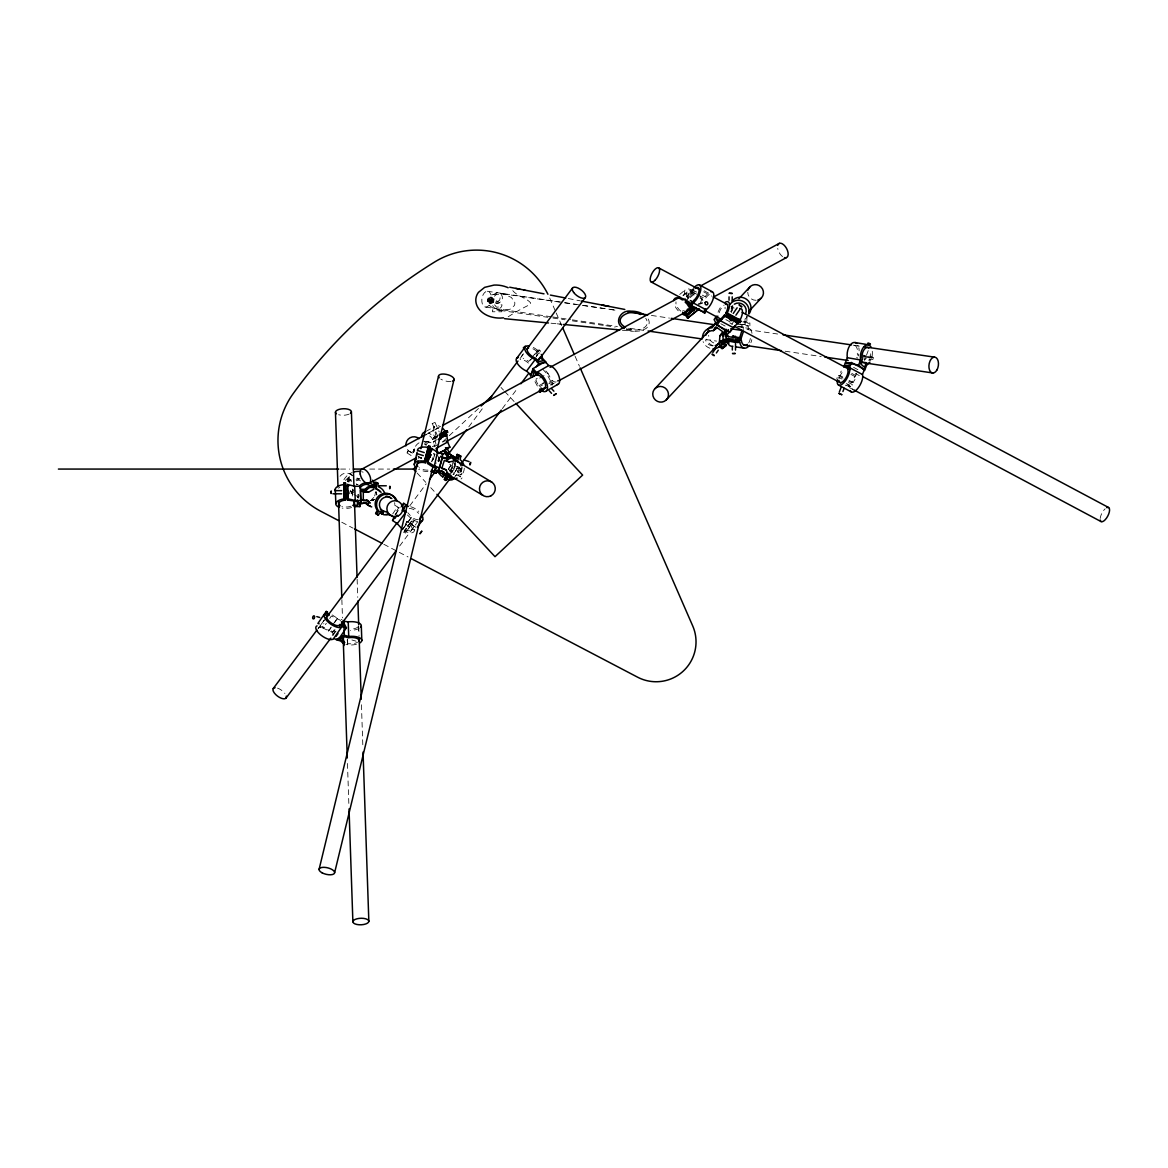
<?xml version="1.0" encoding="UTF-8"?>
<svg xmlns="http://www.w3.org/2000/svg" width="1168" height="1168" viewBox="0 0 1168 1168"><rect width="100%" height="100%" fill="white"/><g stroke="black" fill="none" stroke-linecap="round" stroke-linejoin="round"><path stroke-width="0.75" stroke-dasharray="5 3.75" d="M725.065 308.79L725.065 307.228M732.146 307.199L731.504 310.907M741.987 327.653L742.001 324.865L749.9 322.952L749.856 328.529A10.629 6.249 -81.6 0 1 751.988 333.318M743.213 332.135L743.242 327.055L748.279 325.843L748.235 330.559M744.98 324.573L745.023 319.01L746.936 316.046L746.892 321.623L744.98 324.573L740.351 324.441M494.327 296.205L496.75 294.219L498.371 294.497L500.254 297.066L499.627 300.278L495.042 303.125L495.86 301.899M448.862 469.594L462.061 477.946L461.316 479.537M345.392 480.384L349.495 476.471L349.028 480.442L347.451 481.596M349.641 476.734L347.071 480.851M376.052 492.078L376.753 494.59A9.928 9.928 0 0 1 376.592 494.998M431.912 461.185L432.715 457.725M433.401 459.389L435.022 452.469M438.277 460.937L439.08 457.476M439.329 459.272L438.759 461.681L439.752 458.615M864.393 360.153L864.159 359.408M858.845 353.992L858.319 355.963L857.283 353.729A7.723 4.234 -80.4 0 0 854.304 345.319L859.268 346.166M860.393 354.692L871.985 356.649L873.562 358.094L873.022 359.54L870.248 356.999L870.525 355.977A7.723 4.234 -80.4 0 0 870.481 351.232M448.205 469.711L451.797 464.076L448.57 468.397M450.833 470.938L453.753 465.273L454.659 465.755A7.723 3.446 36.8 0 0 458.236 466.455M451.096 473.215L455.14 467.507A10.629 4.745 36.8 0 0 462.353 466.718M850.377 386.608L847.691 384.739M839.091 378.593L839.369 377.658L841.953 379.045M848.421 382.491L852.304 384.549L852.041 385.484A7.723 3.154 -62 0 0 852.903 389.47L845.588 385.513M459.185 475.099L462.075 473.77L459.185 475.099L453.534 462.353M415.954 527.352L407.252 521.497L405.749 523.892M543.237 383.235L538.667 385.849L538.141 387.528L534.17 380.126L537.222 378.388M555.997 382.038A7.723 3.767 60.2 0 1 553.019 381.075L552.318 380.447L551.208 383.965L552.216 385.075L552.844 383.06L548.274 385.674M408.639 450.293C405.705 456.542 407.807 446.512 411.53 452.031M694.172 287.445A10.629 4.351 -62 0 0 692.288 289.781L689.383 290.671L687.091 297.475L695.865 290.102M687.383 300.103L689.894 292.642L692.347 291.898A7.723 3.154 -62 0 1 693.704 289.971M700.479 303.052L702.318 297.563L705.224 296.672A10.629 4.351 -62 0 1 707.107 294.336M351.524 480.209L348.327 478.617L347.071 480.501L349.524 481.742M845.909 384.987L848.786 386.52L849.326 385.09L852.304 384.549M848.771 381.177L851.647 382.71L857.954 370.577M868.218 350.604L864.67 360.08M843.019 378.125L838.697 375.819L841.267 371.059M418.319 519.643A7.723 3.796 37.1 0 1 414.494 518.84L413.589 518.344L405.135 529.498L403.894 532.287L405.208 533.177L414.377 520.432L405.208 533.177M402.61 529.557L411.647 517.088L407.807 512.664M403.894 532.287L413.589 518.344M838.697 375.819L840.113 375.57L843.442 370.431M851.647 382.71L853.049 382.462L856.392 377.322L849.91 373.877M868.919 360.343L869.503 359.131L870.817 360.328L864.189 359.218M418.626 458.455L419.224 457.491L421.779 458.06L420.991 457.345M431.591 461.754L433.357 458.907M441.241 455.651L435.606 463.871M731.11 308.965L733.037 306.016L731.913 305.987M731.212 312.688L732.935 308.308L731.986 308.279M731.898 324.193L733.343 321.959M405.982 523.089L407.252 521.497M392.711 513.935L397.383 506.97L398.784 507.759L395.032 513.336M394.915 515.205L400.128 507.438M324.222 620.004L318.382 628.428A7.723 3.168 34.7 0 1 320.441 627.479L323.901 623.624M333.785 635.056L332.369 632.457L323.01 628.092L326.354 623.274M329.683 618.456L331.362 616.047L340.706 620.412M328.31 631.26L332.486 625.245M333.318 624.033L336.647 619.215M323.01 628.092L322.047 626.296L329.201 630.428L331.055 627.742M334.763 622.398L337.537 618.383L342.005 619.682M332.369 632.457L334.223 629.771M335.055 629.713L333.668 631.727L329.201 630.428M332.252 635.348L335.581 630.53M461.068 479.026L462.061 477.946M318.046 628.559L324.602 619.799M409.807 505.773L426.203 483.844M468.806 426.831L484.092 406.362M521.235 356.649L523.425 353.729M520.081 358.547L523.308 354.225M530.725 359.291L528.549 361.481A10.629 4.73 36.8 0 0 523.162 358.255M531.688 358.007L537.47 350.254L539.441 349.947L540.448 351.057L536.141 356.809M530.535 360.226L532.696 357.35M534.842 354.473L536.988 351.597L540.448 351.057M536.214 354.269L539.441 349.947M449.446 471.04L453.753 465.273M536.346 356.079L538.506 353.203L540.142 352.94M448.965 475.055L454.761 467.317M333.011 635.202L337.391 629.348M399.66 546.025L416.042 524.096M452.98 474.631L458.644 467.083M502.342 408.61L517.643 388.141M452.921 479.435L461.535 467.915M395.237 514.46L400.434 507.613M403.194 528.243L411.647 517.088M411.209 530.33L417.545 521.965M543.266 382.374L543.178 383.673M373.804 497.437L371.468 499.729M493.203 294.657L497.349 292.584A4.833 4.833 0 0 1 501.452 294.701C504.503 299.373 499.875 304.425 494.925 303.315M442.628 441.869L447.943 436.934M449.271 435.693L478.471 408.493M437.752 436.379L432.291 423.473L434.963 422.363L439.241 431.999M435.007 422.436L432.102 423.648M679.703 294.482L685.017 290.014M683.251 295.183L687.237 291.839A7.723 3.884 49.9 0 1 693.573 293.431L696.026 292.686L688.054 299.373M686.317 296.57L692.96 290.993A10.629 5.344 49.9 0 0 685.587 289.445A10.629 5.344 49.9 0 0 685.397 296.687M688.259 297.898L693.573 293.431M356.269 480.822L359.204 479.99L360.489 480.924M542.784 369.234L546.347 373.147L550.318 380.549L550.843 378.87L548.011 373.337L535.835 380.315L538.667 385.849M539.674 386.652L542.711 384.9M549.281 382.184L552.318 380.447M548.741 383.863L551.792 382.126L553.136 383.323M550.989 384.929L554.026 383.192M426.028 431.386L434.686 426.597M437.241 428.422L425.692 434.803A7.723 4.409 61.1 0 1 432.131 438.467L432.656 439.402L436.117 438.555L435.474 437.109L433.503 437.591L437.825 435.197M435.474 437.109L438.365 435.518M432.656 439.402L436.993 437.007M437.197 437.401L434.306 439.007L433.284 437.212A10.629 6.059 61.1 0 0 429.036 433.08M438.38 444.453L434.058 446.848L433.635 441.519L436.525 439.913M432.335 446.745L435.211 445.154M442.716 442.059L445.607 440.467M345.918 644.532L348.663 643.714A7.723 3.154 -2 0 0 357.481 642.327M428.32 433.197L439.387 427.196M682.93 295.504L693.996 289.518M550.727 385.075L553.895 383.367M373.322 499.904L373.964 499.627A9.928 9.928 0 0 1 372.826 500.692M372.285 500.225L370.533 500.619L373.775 499.787L370.198 500.678L374.037 499.568L370.081 500.692L373.088 500.371M373.964 499.627L373.045 499.992M491.743 294.847L499.933 293.533A24.265 24.265 0 0 1 503.16 293.913L511.321 297.387L514.694 302.118A5.212 5.212 0 0 1 514.3 305.607L510.139 309.213L501.933 310.542A24.47 24.47 0 0 1 498.707 310.148L493.465 308.454L488.866 305.096M508.182 316.776C515.395 312.148 522.695 308.016 530.345 304.395L530.622 302.833C525.717 297.387 517.074 296.351 512.358 290.16M704.246 290.817L710.713 294.263A7.723 3.154 -62 0 0 705.282 298.789L702.829 299.534L699.953 298.001M371.336 500.503L372.49 500.167L371.278 500.517M433.635 441.519L435.27 441.11L436.365 446.015M836.39 378.198L839.369 377.658M848.786 386.52L850.479 386.214M496.663 301.432L498.327 301.256M356.722 478.471L359.963 478.471M496.473 303.038L499.247 302.921M340.603 469.069L349.699 469.069M369.73 469.069L389.762 469.069M350.517 491.889A7.723 3.519 -2.3 0 0 352.167 491.056L356.955 491.086M356.328 484.413L358.123 484.72M730.073 311.228L731.022 311.257M743.841 321.536L746.892 321.623M557.297 323.828L562.407 324.324M551.019 323.215L561.063 324.193M622.296 330.223L633.509 331.347M347.465 479.406L351.758 481.318M499.802 310.338L501.758 310.6M502.693 293.84L559.72 302.118M564.567 302.833L576.481 304.556M582.613 305.447L607.418 309.053M609.988 309.432L616.441 310.367M500.152 310.367L547.836 317.302M552.99 318.046L564.903 319.784M572.32 320.85L604.863 325.58M605.842 325.726L615.171 327.084M626.457 328.719C633.421 332.092 652.766 329.42 645.758 318.265M742.819 321.915L749.9 322.952M737.037 324.193L748.279 325.843M738.424 326.354L743.242 327.055M736.993 326.631L749.856 328.529M487.333 291.255L563.064 302.41M564.859 302.687L581.095 305.067M582.89 305.33L615.346 310.119M651.408 315.433L669.425 318.09M746.951 329.507L777.611 334.019M853.326 345.188L860.539 346.239M485.815 307.111L550.727 316.674M552.522 316.937L570.553 319.594M572.364 319.857L617.434 326.5M630.048 328.354L644.473 330.486M705.779 339.523L716.597 341.114M785.1 351.203L821.162 356.517M502.065 293.737L504.299 294.073M731.314 310.411L732.117 310.703M863.634 355.875L870.248 356.999M860.32 355.86L873.562 358.094M864.948 357.087L871.576 358.211L872.087 356.225A10.629 5.825 -80.4 0 0 872.087 350.006M861.429 357.569L873.022 359.54M496.108 302.921L497.641 303.198M568.32 298.541L579.839 300.775M631.611 329.478L628.472 328.661M426.758 441.548L429.313 442.117M351.904 639.962L356.05 641.174M349.699 481.829L347.363 481.245L348.56 482.048M626.209 329.493L628.223 330.267A24.951 24.951 0 0 0 634.589 331.405L641.028 330.836L645.802 328.646A9.461 9.461 0 0 0 647.714 326.821L649.131 323.434A6.453 6.453 0 0 0 649.131 321.769L649.058 321.288A7.884 7.884 0 0 0 648.605 319.798L647.948 318.528M341.757 522.242L353.086 528.17M383.79 544.259L408.041 556.961M853.589 367.365L857.896 369.657M703.632 291.825L711.662 296.103M730.949 306.366L734.161 308.089M855.414 373.512L859.298 375.585M851.735 373.38L856.042 375.673M692.288 289.781L696.595 292.073M702.348 295.139L705.224 296.672M692.347 291.898L697.515 294.657M698.814 295.343L705.282 298.789M689.383 290.671L692.945 292.569M689.894 292.642L694.201 294.935M840.113 375.57L842.697 376.957M849.165 380.403L853.049 382.462M846.45 383.557L849.326 385.09M725.854 319.638L730.161 321.945M729.839 322.937L732.424 324.31M720.817 323.755L725.138 326.062M405.135 529.498L406.055 529.995A7.723 3.796 37.1 0 0 412.027 528.739A7.723 3.796 37.1 0 0 406.552 521.41M332.165 614.923L337.537 618.383M349.451 473.653L358.824 479.011M354.24 494.633L358.926 497.305M357.569 496.342A9.84 9.84 0 0 0 357.963 497.188L358.05 497.247M357.715 497.086L358.605 497.568M424.393 441.767L427.459 443.606M435.226 454.323L433.474 453.272L435.182 457.126M436.92 454.483L439.898 459.462M409.34 451.33L412.406 453.155M421.604 458.674L418.538 456.834L419.224 457.491M452.98 468.047L454.323 468.894M417.399 455.739L421.794 458.513M406.917 452.877L412.786 456.586M398.784 507.759L393.426 504.299L394.813 505.102A7.723 7.694 -60.3 0 0 394.58 502.663M412.348 521.132L413.662 522.023M405.457 524.111L414.158 529.951M449.68 464.134L451.432 465.39M356.196 483.829L357.481 484.749M411.048 518.402L407.165 514.767M856.684 357.291L857.56 358.094M537.47 350.254L537.149 349.962A10.629 4.745 36.8 0 0 531.761 346.735M536.988 351.597L536.229 350.882A7.723 3.446 36.8 0 0 530.199 347.918M528.389 363.102L527.615 362.387A7.723 3.446 36.8 0 0 520.037 359.452M350.561 480.515L349.144 478.603M501.043 387.484L503.51 390.127M504.751 391.455L514.635 402.084M417.137 473.055L425.794 482.34M430.729 487.655L435.679 492.969M545.85 370.957L548.011 373.337M348.327 478.617L349.188 479.625M700.07 296.351L703.092 300.862M496.546 300.672L497.057 301.461M492.706 305.607C494.137 310.016 501.714 309.929 502.065 304.906L500.181 304.731L498.094 307.213L496.342 307.038L494.268 304.41M320.236 625.8L321.215 627.61M459.258 467.404L462.075 473.77M549.69 298.015L555.501 311.33M556.216 312.995L562.027 326.31M575.094 356.269L579.459 366.256M375.906 491.67L376.738 494.633L376.359 492.881L376.578 493.787M376.446 493.042L375.994 491.918L376.636 494.108M376.563 493.684L376.271 492.677L376.753 494.59M454.556 462.732L454.819 463.769A7.723 7.636 -59.1 0 1 449.987 471.653M353.13 489.202L353.247 490.881M357.904 494.4L358.05 497.977M352.546 489.012L352.765 494.371M352.167 491.056L352.386 496.415M357.131 579.182L357.758 597.388M358.751 626.501L359.058 635.596M361.438 704.757L362.868 746.615M358.43 625.756L358.678 633.071M347.568 639.144L347.728 643.539M347.188 639.874L347.757 644.867A10.629 4.351 -2 0 0 357.174 644.079M341.859 599.666L342.487 617.857M347.465 763.449L348.896 805.292M359.204 496.225A8.395 8.395 0 0 1 357.539 496.225M353.028 494.341A8.395 8.395 0 0 1 350.342 490.297M355.919 479.844A8.395 8.395 0 0 1 359.204 479.522M343.903 479.741A16.381 16.381 0 0 1 352.196 472.5M361.584 471.741A16.498 16.498 0 0 1 363.131 472.164M358.445 498.035A10.22 10.22 0 0 1 357.963 497.188M359.087 495.845A8.307 8.307 0 0 1 358.605 494.268M375.278 492.75A8.249 8.249 0 0 1 374.607 495.991M462.163 466.864A10.629 10.497 -59.1 0 1 457.944 475.303M464.28 468.134A10.629 10.497 -59.1 0 1 460.061 476.573M459.287 467.112A7.723 7.636 -59.1 0 1 453.52 474.339M461.404 468.383A7.723 7.636 -59.1 0 1 455.637 475.61M427.926 471.624A10.629 4.92 13.1 0 1 418.699 469.317M427.984 470.149A7.723 3.577 13.1 0 1 419.078 467.726M455.564 462.265A10.629 10.497 -59.1 0 1 452.045 471.113M457.476 466.689A10.629 10.497 -59.1 0 1 454.162 472.368M452.702 462.499A7.723 7.636 -59.1 0 1 449.957 469.127M437.766 461.039A7.723 7.636 -59.1 0 1 438.847 458.834M435.927 439.445A10.629 6.059 61.1 0 1 433.576 428.335A10.629 6.059 61.1 0 1 440.584 426.685M436.394 436.963A7.723 4.409 61.1 0 1 438.701 428.335M426.174 445.49A7.723 4.409 61.1 0 1 424.845 443.358M751.827 339.64A10.629 6.249 -81.6 0 1 750.893 342.691M750.323 338.428A7.723 4.541 -81.6 0 1 748.703 342.881M747.243 316.732A10.629 10.366 32.9 0 1 745.023 319.01M731.314 307.943A7.723 7.534 32.9 0 1 732.482 305.841M557.662 380.257A7.723 3.767 60.2 0 1 557.078 381.44M426.101 441.898A10.629 10.483 -77.5 0 1 434.759 445.358M423.546 441.329A10.629 10.483 -77.5 0 1 429.663 442.701M415.516 446.293A10.629 10.483 -77.5 0 1 420.349 442.132M424.451 444.19A7.723 7.621 -77.5 0 1 426.773 444.555M359.058 628.457A10.629 4.351 -2 0 1 350.371 630.37M358.05 626.778A7.723 3.154 -2 0 1 350.517 629.172M678.258 310.805A10.629 5.344 49.9 0 1 674.768 305.622M680.769 311.126A7.723 3.884 49.9 0 1 675.995 301.87M688.171 298.599A7.723 3.884 49.9 0 1 687.237 291.839M682.667 311.082A1.591 1.343 73.1 0 1 683.455 310.411M718.043 312.206A10.629 4.351 -62 0 1 721.123 306.396M719.181 312.79A7.723 3.154 -62 0 1 724.087 305.125M709.837 348.21A10.629 10.249 54.3 0 1 703.092 341.625M713.239 345.772A10.629 10.249 54.3 0 1 706.494 339.173M712.772 345.889A7.723 7.461 54.3 0 1 705.56 340.136M713.765 342.939A7.723 7.461 54.3 0 1 708.669 335.216M858.83 347.772A10.629 5.825 -80.4 0 1 859.122 350.853M417.37 521.512A10.629 5.212 37.1 0 1 414.757 520.636L412.99 519.672L404.551 530.827L406.303 531.79A10.629 5.212 37.1 0 0 414.465 530.36A10.629 5.212 37.1 0 0 407.939 520.607M410.786 506.766A10.629 5.212 37.1 0 1 418.83 511.438M409.209 508.62A7.723 3.796 37.1 0 1 418.611 513.351M353.627 492.283A10.629 4.833 -2.3 0 1 351.072 493.29M351.641 507.584A10.629 4.833 -2.3 0 1 342.151 508.095M338.589 488.268A7.723 3.519 -2.3 0 1 339.815 487.231M351.086 506.182A7.723 3.519 -2.3 0 1 341.844 506.503M450.965 381.425A7.986 3.343 13.6 0 1 440.774 379.104M782.589 256.624A7.986 4.205 61.6 0 1 777.713 248.434M411.501 452.337A7.986 7.884 -59.1 0 1 406.581 448.016M756.149 300.307A7.986 7.723 43 0 1 747.724 292.219M489.1 305.169A7.986 4.687 -81.6 0 1 482.399 304.089A7.986 4.687 -81.6 0 1 484.457 292.73A7.986 4.687 -81.6 0 1 490.969 294.905M277.531 688.142A7.986 3.562 36.8 0 1 284.904 693.471M349.071 414.144A7.986 3.27 -2 0 1 338.647 414.742M1100.183 518.475A7.986 3.27 -62 0 1 1105.147 508.795M340.034 476.237A7.986 7.942 -60.3 0 1 352.021 475.376M374.037 499.568L373.249 499.933L374.008 499.583M372.694 500.094L371.628 500.473L373.818 499.758L372.694 500.094M371.818 500.371L370.314 500.663L371.774 500.386M501.773 309.929L492.429 309.929L492.429 311.768L501.773 311.768L501.773 309.929M376.505 493.363L376.14 492.327L376.505 493.363"/><path stroke-width="1.5" d="M729.036 300.264L729.051 296.862M735.504 350.079L735.548 343.115M749.433 345.319A10.629 6.249 -81.6 0 1 739.797 342.545L724.802 340.735L724.817 339.173M737.665 342.633L737.68 341.056L741.344 340.18L741.446 341.187A7.723 4.541 -81.6 0 0 747.389 344.414M371.701 506.927A10.629 10.57 -60.3 0 1 366.358 503.277L360.708 503.247L360.474 489.888M360.839 489.304L365.088 489.334L367.409 487.173L372.534 485.494L372.154 487.83M369.584 502.517A7.723 7.694 -60.3 0 1 368.051 500.619L363.263 500.59L363.336 492.21L368.489 492.239L373.906 489.173L373.935 486.282L372.534 485.494M374.855 487.319L374.899 482.369L377.877 483.172L378.286 486.735A10.629 10.57 -60.3 0 1 384.827 493.582M381.089 492.385A7.723 7.694 -60.3 0 0 377.279 489.45L376.227 489.261L376.49 482.384M732.205 300.351L732.234 296.847M732.321 350.006L732.351 346.619M492.137 299.417L490.91 301.315L491.159 299.723L490.954 301.329L492.4 302.57M488.093 299.913L489.772 303.213A3.387 2.759 85.5 0 0 490.37 303.359A3.446 2.803 87.8 0 0 490.735 303.359L493.203 301.227L492.108 297.84A3.504 2.862 -68 0 0 491.232 297.504L491.173 297.504A3.402 2.789 -68.6 0 0 490.122 297.592L487.801 301.359L488.341 298.293M493.203 301.227L493.144 302.045L493.699 299.023M743.213 332.135L741.3 337.902L739.578 338.311L726.715 336.428L726.905 334.282M739.578 338.311L741.957 330.427L730.715 328.777M348.56 491.217L348.663 493.86L348.531 492.414M438.35 453.549L449.899 447.169L447.621 442.03L446.833 434.73L439.416 438.321M343.903 483.012L344.195 498.897L343.903 483.012L345.494 483.026L346.064 497.32L345.567 500.108L344.502 500.181A7.723 3.519 -2.3 0 0 340.092 505.744M345.217 491.173L345.494 483.026M347.553 491.144L347.568 484.472L354.678 486.268L360.328 486.297L360.897 500.59L359.846 506.605L354.196 506.576L353.977 501.218M352.736 505.35L357.525 505.379L358.196 501.539L347.903 500.079L347.568 484.472M469.93 464.09C469.536 467.594 471.828 459.258 470.091 463.535M414.26 464.514L417.078 452.381M428.656 445.957L424.495 461.243L428.656 445.957L430.16 446.439L426.933 460.294L425.313 462.776L424.261 462.543A7.723 3.577 13.1 0 0 417.735 466.485M425.313 462.776L426.919 455.856M427.313 454.118L428.116 450.644M431.401 470.324L434.423 471.288L436.671 467.872L431.795 466.324L427.532 463.448L431.518 448.41L437.504 452.22L442.847 453.914L439.635 467.769L436.102 473.142L430.758 471.434M427.532 463.448L431.518 448.41M439.635 467.769L434.292 466.076L437.504 452.22M434.423 471.288L435.62 466.09M436.102 473.142L436.701 470.587M319.054 869.518L417.94 461.097M420.947 448.716L438.496 376.227M334.647 872.598L433.109 465.944M436.54 451.812L454.089 379.323M437.095 471.215L441.066 475.653L442.833 476.909L443.081 476.018M448.935 476.091L445.709 480.413L444.38 479.566L445.154 476.792L446.059 477.274M445.709 480.413L446.526 479.026A10.629 4.745 36.8 0 0 453.753 478.238M453.958 458.528L454.235 456.892L453.534 458.279M493.392 301.68L493.086 299.665M530.622 376.213L533.002 368.606L545.179 361.627L548.726 365.555A10.629 5.168 60.2 0 1 558.319 374.636A10.629 5.168 60.2 0 1 557.048 384.652M544.887 362.562L545.179 361.627M539.047 390.944L540.039 392.054L540.667 390.039L545.237 387.426M457.126 478.15A10.629 10.497 -59.1 0 1 443.869 471.93L438.526 470.237L442.57 457.71L440.978 456.761M453.418 458.557L454.016 456.673L451.914 456.308L445.796 458.148L440.453 456.44M461.097 465.886A7.723 7.636 -59.1 0 0 458.352 461.959L455.301 460.207L457.184 454.396L460.805 456.148L460.119 459.666A10.629 10.497 -59.1 0 1 463.784 464.849M450.906 475.347A7.723 7.636 -59.1 0 1 446.264 469.901L441.752 468.456L444.322 460.484L449.184 462.017L455.243 460.688L456.133 457.944L454.016 456.673M457.608 458.192L458.688 454.878M457.418 461.477L459.301 455.666L457.184 454.396M710.889 291.723A10.629 4.351 -62 0 1 713.371 298.176A10.629 4.351 -62 0 1 706.319 309.608L705.019 312.849L685.455 302.381L686.127 300.351M705.019 312.849L691.266 306.206L693.69 300.453A7.723 3.154 -62 0 0 699.106 290.774A7.723 3.154 -62 0 0 695.208 288.452M694.172 287.445A10.629 4.351 -62 0 1 700.873 288.627A10.629 4.351 -62 0 1 693.369 302.716L691.266 306.206M704.202 313.097L705.676 308.702M843.749 367.088L845.019 363.686L851.443 362.547L864.378 369.438L862.466 374.534A10.629 4.351 -62 0 1 858.422 387.615A10.629 4.351 -62 0 1 850.508 390.9M846.128 363.496L845.398 362.825L847.311 357.715A10.629 5.825 -80.4 0 1 849.735 345.655A10.629 5.825 -80.4 0 1 856.699 343.407M839.369 391.937L841.15 387.192M837.441 379.717A10.629 4.351 -62 0 0 843.588 382.958A10.629 4.351 -62 0 0 849.53 367.643L851.443 362.547M842.931 391.514L844.114 388.36M869.956 362.138L866.539 365.423L864.627 370.519L858.641 365.058L860.568 359.963A10.629 5.825 -80.4 0 1 863.78 346.823A10.629 5.825 -80.4 0 1 871.24 347.422M402.61 529.557L397.237 523.644L392.565 520.505L393.981 517.293M408.377 506.459L403.69 503.306L402.376 506.956M728.467 329.61L726.116 333.011L726.102 339.333L721.751 343.655L719.415 341.976L719.897 335.844L722.729 331.727L715.955 326.836L713.312 330.661A7.723 7.461 54.3 0 0 705.735 335.377M721.751 343.655L723.196 338.559L722.715 335.45L726.7 330.31M725.503 304.337A7.723 3.154 -62 0 1 726.248 312.279L725.708 313.199L727.051 315.798L740.001 322.689L740.877 321.404L727.941 314.513L727.387 312.659A10.629 4.351 -62 0 0 729.401 303.505A10.629 4.351 -62 0 0 724.89 302.512M740.877 321.404L740.322 319.55A10.629 4.351 -62 0 0 739.636 308.556M740.001 322.689L738.643 320.09L739.183 319.171M414.669 461.827L416.509 458.878M430.16 446.439L428.525 448.921L427.473 448.673M391.849 498.532A7.723 7.694 -60.3 0 0 380.987 509.321L381.761 510.066L378.359 515.132L375.643 513.453L377.264 510.255A10.629 10.57 -60.3 0 1 380.549 494.633A10.629 10.57 -60.3 0 1 395.558 499.846M376.957 514.343L378.666 511.044A10.629 10.57 -60.3 0 1 381.936 495.436A10.629 10.57 -60.3 0 1 396.945 500.649M382.243 510.635L383.644 511.438L382.038 513.832L383.805 511.423L382.024 514.081L380.637 513.029L382.243 510.635L387.513 512.358M393.645 517.103L395.032 517.891L396.974 514.986M716.451 316.178L714.101 319.579L717.006 325.157L729.942 332.048L733.066 327.522L738.015 323.215L732.205 319.244M730.92 318.543L724.452 315.097L717.94 322.222L716.101 318.674L717.853 316.119M715.794 322.821L712.086 327.77A10.629 10.249 54.3 0 0 702.435 338.37M717.006 325.157L720.13 320.631L725.08 316.324L724.452 315.097M727.051 315.798L727.941 314.513M733.256 313.418L737.125 307.812M719.897 335.844L723.299 333.406L726.131 329.274M735.913 315.185L739.767 309.578M712.816 352.532L715.721 348.327M716.364 352.984L718.291 350.181M726.408 344.896L725.518 346.181L722.715 344.137L719.313 346.589L722.116 348.619L726.408 344.896L722.379 342.005M489.611 300.293L491.392 299.11L492.254 299.811L491.684 302.001L490.589 302.191L489.611 300.293L490.969 300.643M329.172 614.864L326.237 611.404L317.9 623.449L319.156 623.814M324.719 615.784L327.493 611.769M326.719 616.427L328.573 613.755L327.098 613.521A10.629 4.351 34.7 0 0 328.471 622.369A10.629 4.351 34.7 0 0 341.961 626.544L346.429 627.858L338.092 639.903L333.625 638.589A10.629 4.351 34.7 0 1 321.331 635.407A10.629 4.351 34.7 0 1 317.054 625.829M333.625 638.589L341.961 626.544M336.107 636.312L337.961 633.64M516.928 358.021L525.527 346.502M273.254 688.507L316.951 630.034M325.697 618.339L396.697 523.308M429.474 479.449L434.934 472.149M449.14 453.14L466.616 429.751M488.458 400.507L517.964 361.043M526.695 349.349L572.583 287.941M442.833 476.909L444.979 474.033M444.38 479.566L447.607 475.245M531.031 374.884L526.564 371.103L535.163 359.598A10.629 4.745 36.8 0 1 525.235 350.634A10.629 4.745 36.8 0 1 529.133 345.962M536.915 361.525L540.142 357.218L543.383 360.781L538.638 361.525L535.63 358.196A7.723 3.446 36.8 0 1 528.257 352.619A7.723 3.446 36.8 0 1 528.637 347.947M286.043 698.055L330.836 638.122M339.567 626.428L396.375 550.405M420.407 518.242L449.914 478.778M460.834 464.163L501.247 410.07M520.913 383.746L528.564 373.526M537.295 361.832L585.372 297.504M530.126 375.03L533.513 370.49M536.36 366.679L538.725 363.511L546.171 362.357L542.609 358.43L541.324 354.444M401.354 506.386L403.69 503.306M392.565 520.505L394.682 517.701M403.135 508.737L405.252 505.948L403.544 509.788L406.376 511.701M397.237 523.644L405.69 512.489L402.172 510.139M417.399 526.972L422.685 520.008M736.497 323.113L737.388 321.988M655.044 388.579L709.326 330.383M713.02 326.412L716.729 322.456M738.935 298.643L750.031 286.744M666.169 400.025A7.986 7.723 43 0 0 662.65 386.783A7.986 7.723 43 0 0 653.014 396.083A7.986 7.723 43 0 0 666.169 400.025L721.678 340.516M725.386 336.545L735.256 325.96M748.819 311.418L761.156 298.19M719.765 342.574L717.342 344.531A7.723 7.461 54.3 0 1 715.21 345.582M722.408 344.443L723.824 343.042L719.006 346.896A10.629 10.249 54.3 0 1 713.079 348.765M393.397 469.069L413.428 469.069L416.085 466.601M481.128 406.026L491.743 396.127M360.824 490.093L366.475 490.122L368.796 487.976L373.935 486.282M685.412 301.607L690.011 308.469L687.368 309.272L686.288 312.644L687.879 314.995L689.558 312.805L689.558 310.673L692.215 308.44M688.317 313.097L685.674 315.331L687.572 318.178L699.019 308.994L687.572 318.178M689.558 310.673L695.135 307.549M695.938 307.505L686.653 315.316L685.397 315.331A10.629 5.344 49.9 0 1 683.163 314.572M687.879 314.995L695.836 308.308M713.312 330.661L716.714 328.208A7.723 7.461 54.3 0 0 714.393 328.339M722.715 335.45L726.116 333.011M719.415 341.976L721.123 340.749M722.116 348.619L725.518 346.181M533.002 368.606L536.565 372.534L548.726 365.555M537.163 374.14L532.593 376.753L534.126 371.906L537.134 375.235A7.723 3.767 60.2 0 1 545.237 383.411A7.723 3.767 60.2 0 1 540.842 388.039M540.039 392.054L543.091 390.302M546.361 390.944L558.538 383.98M439.27 434.408L447.023 430.729L447.665 432.175L440.453 436.16M439.81 434.715L447.023 430.729M439.869 435.416L447.665 432.175M440.073 435.81L445.855 432.613L444.833 430.817A10.629 6.059 61.1 0 0 442.862 428.481M438.161 439.518L446.833 434.73M447.621 442.03L436.073 448.41L437.781 452.264M360.62 627.289A10.629 4.351 -2 0 0 358.693 622.924A10.629 4.351 -2 0 0 348.225 621.858L342.764 621.099L346.429 627.858M359.554 643.115A10.629 4.351 -2 0 0 360.138 638.064A10.629 4.351 -2 0 0 348.721 636.502L344.268 635.202L336.136 639.67L340.589 640.984L344.049 644.006M361.905 469.113L425.167 434.905M442.555 425.488L539.017 373.322M550.084 367.336L679.761 297.212M700.318 286.087L779.392 243.324M368.869 483.435L416.319 457.768M446.351 441.519L545.982 387.645M558.64 380.797L689.894 309.812M713.604 296.993L786.356 257.646M442.57 457.71L447.913 459.404L450.76 458.046L456.133 457.944M438.438 453.242L447.519 449.096L449.811 454.235L455.199 457.564M442.073 454.352L446.643 452.279L448.716 456.951L446.599 455.695L445.212 452.571M440.789 438.672L439.153 439.562L441.343 438.453M735.563 336.326L732.438 336.267L733.197 335.975M685.455 302.381L688.346 301.505L688.886 303.067L691.003 303.782L691.865 301.213L690.361 300.556M698.639 304.06L702.245 302.965M445.928 448.132L449.899 447.169M726.715 336.428L728.452 336.004M726.73 338.705L733.3 338.997M724.802 340.735L739.753 342.122M863.59 369.57L864.378 369.438M385.834 514.46L388.959 513.949M390.346 514.752L383.951 514.781L380.637 513.029M733.066 353.232C730.423 354.065 737.986 353.758 734.307 353.203M503.539 317.842L500.254 318.076A31.609 31.609 0 0 1 493.83 317.492C485.143 316.002 475.624 309.535 475.799 299.84A13.242 13.242 0 0 1 478.457 292.35L484.647 287.357L494.035 285.08A30.864 30.864 0 0 1 506.693 287.109L508.182 287.737M343.932 485.888L344.998 485.815M58.4 469.069L338.778 469.069M353.349 469.069L362.445 469.069M377.877 483.172L374.899 482.369M379.308 485.757L386.301 485.8M334.676 490.618L341.669 490.648M361.949 491.421L368.489 492.239M332.924 493.787L341.669 493.83M344.472 497.305L346.064 497.32M361.876 499.802L368.051 500.619M348.137 498.765L355.247 500.561L360.897 500.59M347.334 485.786L348.75 485.888M504.561 318.689L548.507 322.967M563.662 324.441L618.69 329.858M616.178 329.61L619.814 329.975M627.961 311.973L647.802 314.893M671.235 318.353L714.509 324.733M783.013 334.822L851.53 344.91M864.145 346.779L934.458 357.131M734.876 336.953L741.3 337.902M734.906 339.231L741.344 340.18M726.423 339.406L737.68 341.056M648.079 331.011L702.172 338.983M721.999 341.903L729.212 342.969M743.636 345.1L781.494 350.677M824.769 357.043L848.202 360.503M860.831 362.357L932.94 372.986M735.796 346.896L743.826 348.079M855.122 342.531L868.364 344.764M847.311 357.715L860.568 359.963M859.648 361.598L866.262 362.722L864.524 367.351L860.714 363.876L862.334 359.554A7.723 4.234 -80.4 0 1 863.59 350.4A7.723 4.234 -80.4 0 1 868.817 348.122M845.398 362.825L858.641 365.058M602.965 305.242L604.148 305.476M515.833 288.408L519.906 289.197M601.681 304.994L624.807 309.447M509.715 287.211L543.996 293.84M550.391 295.081L565.75 298.044M581.109 301.023L609.273 306.454M523.512 289.883L525.001 290.175M869.342 344.21C873.43 344.604 865.108 341.625 868.744 343.991M344.779 642.604L343.494 640.736L339.435 639.538L344.618 636.691L348.385 637.801A7.723 3.154 -2 0 1 356.503 638.21A7.723 3.154 -2 0 1 358.561 641.422M316.805 616.602L319.725 617.478M459.301 455.666L460.805 456.148M464.163 460.031L469.127 461.608M417.618 450.483L424.247 452.585M416.713 453.52L423.327 455.622M425.429 459.812L426.933 460.294M441.139 467.667L446.264 469.901M446.599 455.695L448.804 456.498M640.429 314.557C631.187 307.491 610.411 318.835 625.493 327.376M428.306 462.265L434.292 466.076M430.744 449.578L432.043 450.103M730.365 319.229C727.168 318.572 734.643 322.66 730.861 319.521M712.962 354.284C709.341 353.057 716.772 357.729 713.473 354.619M455.301 460.207L456.25 460.703A7.723 7.636 -59.1 0 1 457.885 462.382M338.53 520.548L320.747 511.234A79.818 79.818 0 0 1 293.007 393.893A494.794 494.794 0 0 1 434.613 262.012A79.818 79.818 0 0 1 547.923 294.248M354.692 529.016L382.184 543.412M411.282 558.654L637.611 677.192A39.902 39.902 0 0 0 692.697 625.887L580.175 367.92M699.369 284.861L712.305 291.752M849.53 367.643L862.466 374.534M848.07 367.321L845.194 365.788L849.282 365.073L847.661 369.38A7.723 3.154 -62 0 1 844.566 379.848A7.723 3.154 -62 0 1 838.931 380.403M658.621 267.852L700.406 290.102M713.268 296.949L727.737 304.658M742.191 312.367L849.881 369.716M862.729 376.563L1108.622 507.525M727.168 313.039L740.103 319.93M725.708 313.199L738.643 320.09M725.08 316.324L738.015 323.215M693.12 302.862L706.071 309.754M651.116 281.941L689.689 302.483M704.158 310.192L721.839 319.609M734.687 326.456L840.77 382.943M853.618 389.791L1101.117 521.614M720.13 320.631L733.066 327.522M716.101 318.674L720.408 320.966M838.522 385.09L851.457 391.981M365.088 489.334L366.475 490.122M380.374 509.277L381.761 510.066M366.358 503.277L364.956 502.474A10.629 10.57 -60.3 0 0 370.314 506.124M377.585 510.562L378.987 511.365M360.708 503.247L359.686 502.678L359.846 506.605M445.417 447.826L447.519 449.096M444.526 451.009L446.643 452.279M449.811 454.235L447.694 452.965L453.082 456.294M455.053 460.119L491.83 482.136M453.126 459.433L455.243 460.688M445.796 458.148L447.913 459.404M447.067 460.761L449.184 462.017M446.118 473.347L482.91 495.378M624.281 328.529C612.82 323.755 620.383 309.243 631.012 311.199A24.499 24.499 0 0 1 640.531 312.878L644.342 314.893M444.409 453.272L447.081 454.965M722.466 341.1L724.087 341.786L723.138 340.603M390.127 514.738L395.032 517.891M375.643 513.453L378.359 515.132M715.196 323.244L725.839 330.924M723.591 340.078L725.153 341.217M718.072 343.786L722.992 347.349M372.782 486.822L366.869 484.326A8.307 8.307 0 0 0 363.715 484.939A8.541 8.541 0 0 0 359.919 487.99M539.616 389.105L540.959 390.302A10.629 5.168 60.2 0 0 547.135 384.52A10.629 5.168 60.2 0 0 536.565 372.534M515.876 403.413L582.628 475.084L495.013 556.683L436.92 494.298M413.428 469.069L415.896 471.726M551.749 388.856L553.895 391.192M535.163 359.598L538.725 363.511M549.281 390.827L551.544 393.353M692.463 309.783L685.251 299.037L682.346 299.928A10.629 5.344 49.9 0 0 673.761 300.643M688.39 317.93L684.404 312.951A7.723 3.884 49.9 0 1 682.667 312.352M443.679 432.087L444.205 433.021M341.406 621.712L343.523 625.61L339.757 624.5A7.723 3.168 34.7 0 1 330.15 622.194A7.723 3.168 34.7 0 1 328.777 615.434M326.237 611.404L327.42 613.565M337.537 638.896L338.092 639.903M562.757 327.974L574.364 354.605M445.183 435.124L445.65 436.467M723.299 333.406L723.766 335.8M728.482 338.282L728.584 339.289M491.874 300.877L491.976 302.527M357.306 500.021L357.525 505.379M354.678 486.268L355.247 500.561M347.611 492.925L347.903 500.079M345.29 492.954L345.567 500.108M335.274 489.188L335.844 503.481M361.306 625.946L361.817 640.59M351.407 411.764L353.962 486.384M354.459 500.941L357.072 577.372M357.875 601.024L358.693 624.676M359.131 637.421L361.248 699.296M363.044 752.075L368.84 921.304A7.986 3.27 -2 0 1 356.868 924.472A7.986 3.27 -2 0 1 356.868 918.822A7.986 3.27 -2 0 1 368.84 921.304M348.225 621.858L348.721 636.502M343.772 620.558L344.268 635.202M343.845 642.356L343.947 645.612M343.348 636.341L343.494 640.736M335.45 412.216L338.005 486.837M338.501 501.393L341.801 597.841M343.115 636.049L347.276 757.988M349.028 808.942L352.882 921.771M363.949 503.072A16.337 16.337 0 0 1 359.277 504.08M372.621 480.194A16.337 16.337 0 0 1 374.213 484.691M353.743 471.989A16.381 16.381 0 0 1 360.007 471.463M359.248 486.209A10.001 10.001 0 0 1 374.636 486.501M363.613 500.43A8.643 8.643 0 0 1 362.168 499.627M451.841 477.478A10.629 10.497 -59.1 0 1 441.752 470.66M448.789 474.077A7.723 7.636 -59.1 0 1 446.658 472.806M416.392 467.828A10.629 4.92 13.1 0 1 415.209 462.47A10.629 4.92 13.1 0 1 424.072 461.141L426.086 461.594L429.298 447.738L427.284 447.271A10.629 4.92 13.1 0 0 417.472 450.644M446.307 473.755A10.629 10.497 -59.1 0 1 443.022 473.668M439.913 472.544A10.629 10.497 -59.1 0 1 437.372 470.558M445.139 474.923A10.629 10.497 -59.1 0 1 439.489 471.828M421.604 437.168A10.629 6.059 61.1 0 1 424.714 432.131M732.905 346.21A10.629 6.249 -81.6 0 1 726.949 340.647M732.015 301.227A10.629 10.366 32.9 0 1 746.6 299.315A10.629 10.366 32.9 0 1 749.155 313.769M730.102 304.191A10.629 10.366 32.9 0 1 748.659 313.798M734.307 304.191A7.723 7.534 32.9 0 1 745.578 313.812M526.564 371.103A10.629 4.73 36.8 0 1 517.205 363.233A10.629 4.73 36.8 0 1 518.402 357.423M461.506 462.922A10.629 4.745 36.8 0 1 462.353 465.039M692.989 307.666A1.591 1.343 73.1 0 1 694.084 310.075A1.591 1.343 73.1 0 1 691.821 310.104M684.944 311.068A1.591 1.343 73.1 0 1 683.762 313.506M707.443 329.916A10.629 10.249 54.3 0 1 712.378 325.93M385.98 496.137A7.723 7.694 -60.3 0 1 390.448 497.743M422.334 516.125A10.629 5.212 37.1 0 1 419.779 521.731M420.436 516.855A7.723 3.796 37.1 0 1 419.648 519.176M375.892 488.662A7.723 7.694 -60.3 0 1 379.702 491.597M370.314 503.058A7.723 7.694 -60.3 0 1 366.65 499.816M339.406 507.379A10.629 4.833 -2.3 0 1 336.092 502.736A10.629 4.833 -2.3 0 1 343.742 498.926L345.801 498.78L345.232 484.486L343.173 484.647A10.629 4.833 -2.3 0 0 335.493 490.618M439.197 377.79A7.986 3.343 13.6 0 1 441.927 374.081A7.986 3.343 13.6 0 1 451.928 376.534A7.986 3.343 13.6 0 1 452.527 381.06M777.757 245.324A7.986 4.205 61.6 0 1 786.546 248.434A7.986 4.205 61.6 0 1 784.458 257.617M405.968 445.84A7.986 7.884 -59.1 0 1 419.049 438.701M748.046 290.014A7.986 7.723 43 0 1 761.156 287.094A7.986 7.723 43 0 1 757.813 300.059M286.277 696.113A7.986 3.562 36.8 0 1 277.517 696.128A7.986 3.562 36.8 0 1 275.064 687.718M336.428 413.764A7.986 3.27 -2 0 1 343.436 408.727A7.986 3.27 -2 0 1 350.429 413.355M1106.782 507.657A7.986 3.27 -62 0 1 1107.746 516.11A7.986 3.27 -62 0 1 1100.198 520.023M331.04 491.684C331.099 497.261 331.537 488.443 331.04 491.684M389.659 486.735C389.616 492.443 390.229 484.165 389.659 486.735M413.341 452.06L414.319 449.432L413.341 452.06M429.882 457.316L430.861 454.688L429.882 457.316M553.705 395.397L556.143 393.718L553.705 395.397M367.526 504.211L369.307 501.685L367.526 504.211M523.439 347.874C525.308 349.685 526.695 343.494 523.439 347.874M420.013 533.659L421.75 531.25L420.013 533.659M729.27 293.256L732.248 293.46L729.27 293.256M838.974 393.412L841.748 394.667L838.974 393.412M739.213 304.936L741.709 306.79L739.213 304.936M314.046 618.5A1.591 0.92 -73.7 0 0 314.207 615.872A1.591 0.92 -73.7 0 0 312.659 617.653A1.591 0.92 -73.7 0 0 314.046 618.5M705.209 302.483A1.591 1.343 73 0 0 706.465 304.936A1.591 1.343 73 0 0 707.589 302.643A1.591 1.343 73 0 0 705.209 302.483M322.032 872.788A7.986 3.343 13.6 0 0 334.559 873.065A7.986 3.343 13.6 0 0 323.945 867.313A7.986 3.343 13.6 0 0 322.032 872.788M360.197 474.047A7.986 4.205 61.6 0 0 368.942 483.406A7.986 4.205 61.6 0 0 367.029 471.361A7.986 4.205 61.6 0 0 360.197 474.047M490.925 495.831A7.986 7.884 -59.1 0 0 491.713 482.063A7.986 7.884 -59.1 0 0 479.479 488.385A7.986 7.884 -59.1 0 0 490.925 495.831M936.94 369.964A7.986 4.687 -81.6 0 0 935.13 357.218A7.986 4.687 -81.6 0 0 929.027 368.008A7.986 4.687 -81.6 0 0 936.94 369.964M573.619 292.409A7.986 3.562 36.8 0 0 585.197 297.694A7.986 3.562 36.8 0 0 578.102 288.073A7.986 3.562 36.8 0 0 573.619 292.409M655.16 280.116A7.986 3.27 -62 0 0 658.825 267.983A7.986 3.27 -62 0 0 650.649 276.597A7.986 3.27 -62 0 0 655.16 280.116M398.449 515.774A7.986 7.942 -60.3 0 0 399.164 501.977A7.986 7.942 -60.3 0 0 386.9 508.314A7.986 7.942 -60.3 0 0 398.449 515.774"/></g></svg>
